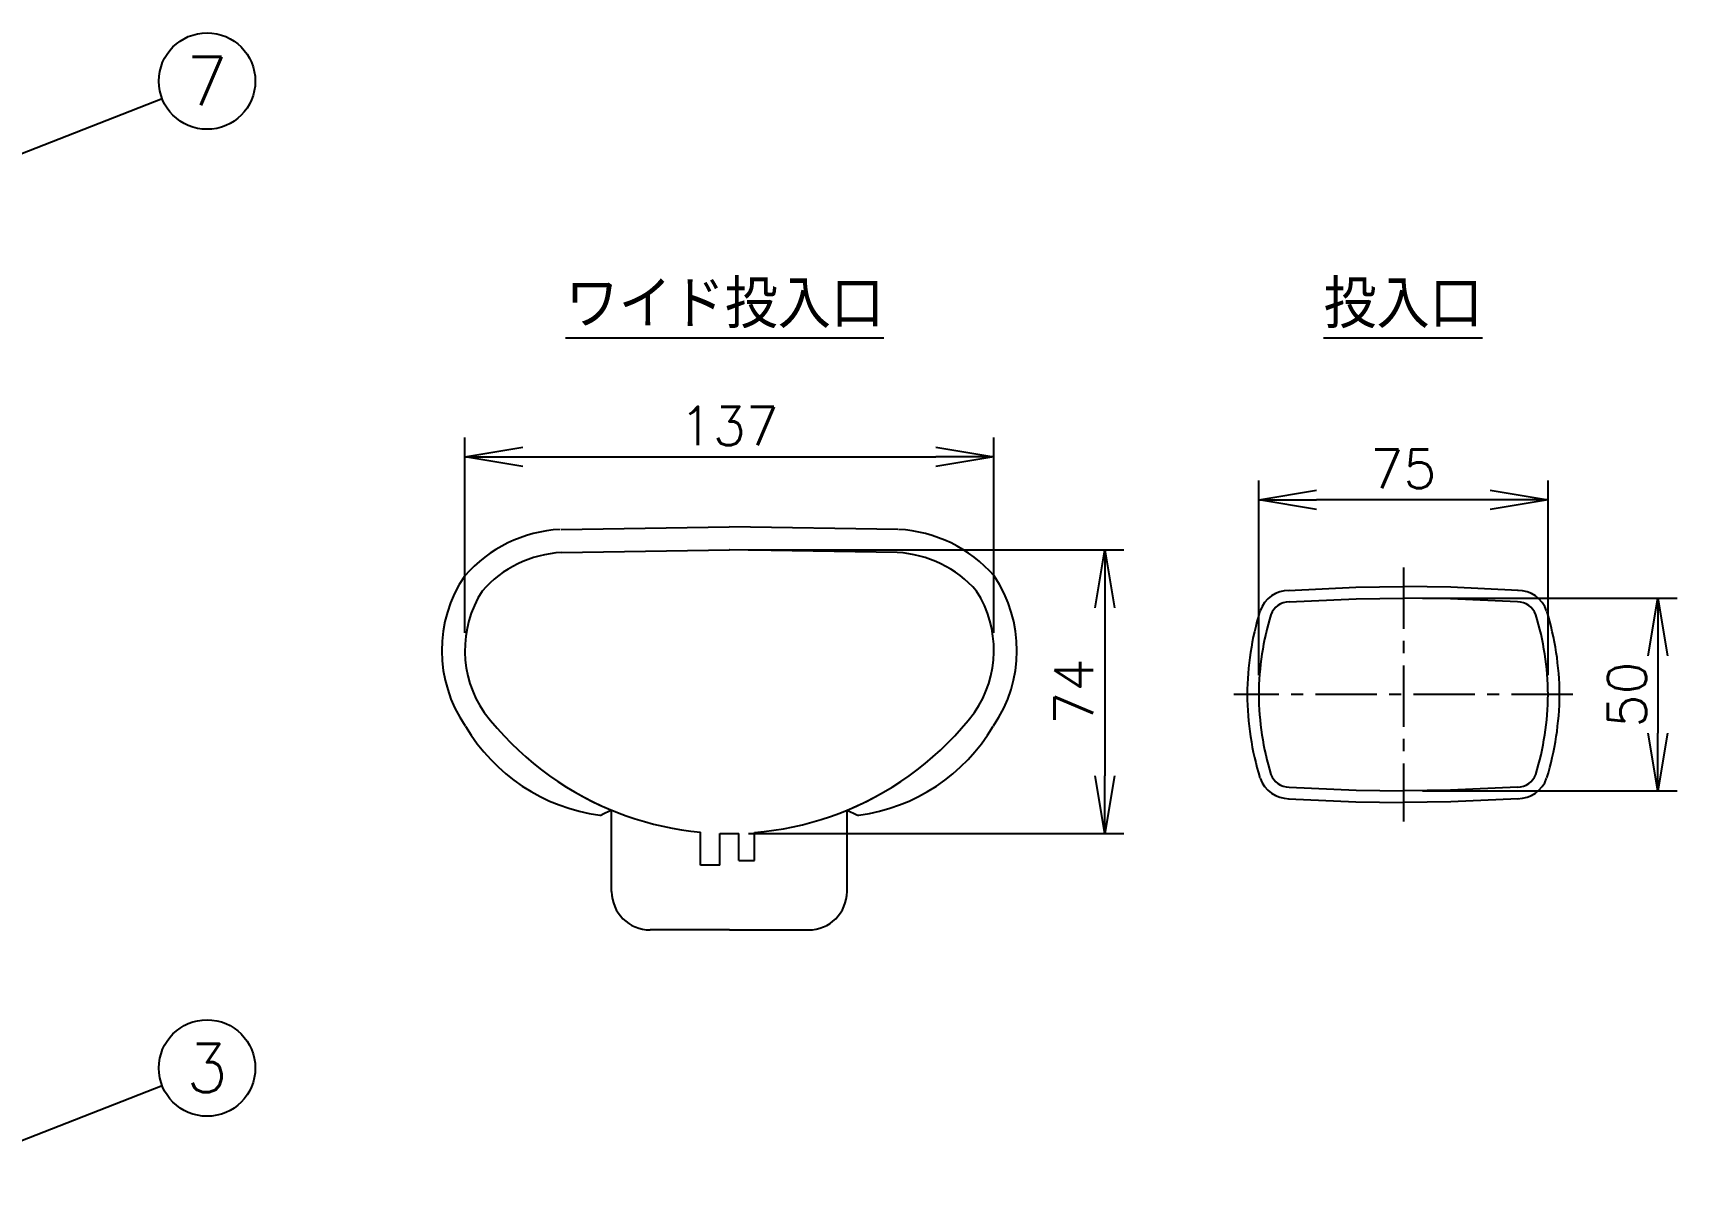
# Model space of a CAD drawing. Extents: x 115 to 2025, y 0 to 1377.
# Drawn here: x 517.5 to 943.6, y 662.6 to 960.3 of the extents above; entities that cross this region are included whole.
import ezdxf
from ezdxf.enums import TextEntityAlignment as Align

# ---------------------------------------------------------------- set-up
doc = ezdxf.new("R2010")
doc.units = 0
doc.header["$LTSCALE"] = 0.5
doc.header["$PDMODE"] = 3
doc.linetypes.add('CENTER', pattern=[50.8, 31.75, -6.35, 6.35, -6.35])
doc.layers.get('0').update_dxf_attribs({"linetype": 'CONTINUOUS'})
doc.layers.get('DEFPOINTS').update_dxf_attribs({"linetype": 'CONTINUOUS'})
for name, color, linetype in [('DANMEN', 7, 'CONTINUOUS'), ('SIYOU', 7, 'CONTINUOUS'), ('SUNPOU', 7, 'CONTINUOUS')]:
    doc.layers.add(name, color=color, linetype=linetype)
doc.styles.get("Standard").update_dxf_attribs({"font": 'ROMANS', "bigfont": 'EXTFONT.shx'})
doc.dimstyles.get("Standard").update_dxf_attribs({"dimscale": 5, "dimtxt": 2, "dimasz": 3, "dimexe": 1, "dimexo": 1, "dimgap": 0.6, "dimtad": 3, "dimdec": 0, "dimzin": 0, "dimdsep": 46, "dimtxsty": 'STANDARD', "dimblk1": 'OPEN', "dimblk2": 'OPEN', "dimsah": 1, "dimcen": 1.5, "dimadec": 0, "dimazin": 0, "dimtfac": 1, "dimtdec": 0, "dimtmove": 0, "dimatfit": 0, "dimldrblk": 'DOTSMALL', "dimfxl": 1, "dimtvp": 1, "dimtolj": 1, "dimtzin": 0, "dimarcsym": 0})

# ---------------------------------------------------------------- blocks, each defined once
blk = doc.blocks.new('_OPEN')
at = {"color": 0, "linetype": 'ByBlock'}
for p, q in [((-1, 0.167), (0, 0)), ((0, 0), (-1, -0.167)), ((0, 0), (-1, 0))]:
    blk.add_line(p, q, dxfattribs=at)
blk = doc.blocks.new('*D27')
at = {"layer": 'DEFPOINTS', "color": 0}
for p in [(872.65, 813.77), (872.65, 763.77), (938.6, 763.77)]:
    blk.add_point(p, dxfattribs=at)
at = {"layer": 'SUNPOU', "color": 0, "lineweight": -2}
for p, q in [((877.65, 813.77), (943.6, 813.77)), ((938.6, 798.77), (938.6, 778.77)), ((877.65, 763.77), (943.6, 763.77))]:
    blk.add_line(p, q, dxfattribs=at)
at = {"layer": 'SUNPOU', "color": 0, "lineweight": -2, "xscale": 15, "yscale": 15, "zscale": 15}
for p, rotation in [((938.6, 813.77), 90), ((938.6, 763.77), 270)]:
    blk.add_blockref('_OPEN', p, dxfattribs=dict(at, rotation=rotation))
at = {"layer": 'SUNPOU', "color": 0, "insert": (930.6, 788.77), "char_height": 10, "attachment_point": 5, "rotation": 90}
blk.add_mtext('\\A1;50', dxfattribs=at)
blk = doc.blocks.new('_DotSmall')
at = {"color": 0, "linetype": 'ByBlock', "const_width": 0.5}
blk.add_lwpolyline([(-0.0625, 0, 1), (0.0625, 0, 1)], format="xyb", close=True, dxfattribs=at)
blk = doc.blocks.new('*D28')
at = {"layer": 'DEFPOINTS', "color": 0}
for p in [(835.15, 839.28), (835.15, 788.77), (910.14, 788.77)]:
    blk.add_point(p, dxfattribs=at)
at = {"layer": 'SUNPOU', "color": 0, "lineweight": -2}
for p, q in [((835.15, 793.77), (835.15, 844.28)), ((910.14, 793.77), (910.14, 844.28)), ((895.14, 839.28), (850.15, 839.28))]:
    blk.add_line(p, q, dxfattribs=at)
at = {"layer": 'SUNPOU', "color": 0, "lineweight": -2, "xscale": 15, "yscale": 15, "zscale": 15, "rotation": 180}
blk.add_blockref('_OPEN', (835.15, 839.28), dxfattribs=at)
at = {"layer": 'SUNPOU', "color": 0, "lineweight": -2, "xscale": 15, "yscale": 15, "zscale": 15}
blk.add_blockref('_OPEN', (910.14, 839.28), dxfattribs=at)
at = {"layer": 'SUNPOU', "color": 0, "insert": (872.65, 847.28), "char_height": 10, "attachment_point": 5}
blk.add_mtext('\\A1;75', dxfattribs=at)
blk = doc.blocks.new('*D31')
at = {"layer": 'DEFPOINTS', "color": 0}
for p in [(697.88, 826.26), (697.96, 752.74), (795.24, 752.74)]:
    blk.add_point(p, dxfattribs=at)
at = {"layer": 'SUNPOU', "color": 0, "lineweight": -2}
for p, q in [((702.88, 826.26), (800.24, 826.26)), ((795.24, 811.26), (795.24, 767.74)), ((702.96, 752.74), (800.24, 752.74))]:
    blk.add_line(p, q, dxfattribs=at)
at = {"layer": 'SUNPOU', "color": 0, "lineweight": -2, "xscale": 15, "yscale": 15, "zscale": 15}
for p, rotation in [((795.24, 826.26), 90), ((795.24, 752.74), 270)]:
    blk.add_blockref('_OPEN', p, dxfattribs=dict(at, rotation=rotation))
at = {"layer": 'SUNPOU', "color": 0, "insert": (787.24, 789.5), "char_height": 10, "attachment_point": 5, "rotation": 90}
blk.add_mtext('\\A1;74', dxfattribs=at)
blk = doc.blocks.new('*D32')
at = {"layer": 'DEFPOINTS', "color": 0}
for p in [(766.5, 850.39), (629.42, 799.75), (766.5, 799.75)]:
    blk.add_point(p, dxfattribs=at)
at = {"layer": 'SUNPOU', "color": 0, "lineweight": -2}
for p, q in [((629.42, 804.75), (629.42, 855.39)), ((766.5, 804.75), (766.5, 855.39)), ((644.42, 850.39), (751.5, 850.39))]:
    blk.add_line(p, q, dxfattribs=at)
at = {"layer": 'SUNPOU', "color": 0, "lineweight": -2, "xscale": 15, "yscale": 15, "zscale": 15, "rotation": 180}
blk.add_blockref('_OPEN', (629.42, 850.39), dxfattribs=at)
at = {"layer": 'SUNPOU', "color": 0, "lineweight": -2, "xscale": 15, "yscale": 15, "zscale": 15}
blk.add_blockref('_OPEN', (766.5, 850.39), dxfattribs=at)
at = {"layer": 'SUNPOU', "color": 0, "insert": (697.96, 858.39), "char_height": 10, "attachment_point": 5}
blk.add_mtext('\\A1;137', dxfattribs=at)

msp = doc.modelspace()

# ---------------------------------------------------------------- linework, layer by layer
at = {"color": 2}
for p, q in [((654.33, 831.58), (697.95, 832.26)), ((741.59, 831.58), (697.98, 832.26)), ((654.43, 825.58), (698.04, 826.26)), ((741.49, 825.58), (697.88, 826.26)), ((697.96, 826.26), (697.88, 826.26)), ((697.96, 826.26), (698.04, 826.26)), ((667.46, 758.78), (664.91, 757.62)), ((667.46, 737.74), (667.46, 758.78)), ((728.46, 758.78), (731.01, 757.62)), ((728.46, 737.74), (728.46, 758.78)), ((690.46, 744.58), (690.46, 753.09)), ((695.46, 744.58), (695.46, 752.78)), ((700.46, 745.78), (700.46, 752.78)), ((704.46, 745.78), (704.46, 753)), ((700.46, 745.78), (704.46, 745.78)), ((695.46, 744.58), (690.46, 744.58)), ((697.96, 727.74), (677.46, 727.74)), ((697.96, 727.74), (718.46, 727.74))]:
    msp.add_line(p, q, dxfattribs=at)
for points in [[(842.89, 815.77), (860.32, 816.58), (872.6, 816.77)], [(902.4, 815.77), (884.97, 816.58), (872.69, 816.77)], [(843.03, 812.77), (860.42, 813.58), (872.65, 813.77)], [(902.26, 812.77), (884.88, 813.58), (872.65, 813.77)], [(843.03, 764.78), (860.42, 763.97), (872.65, 763.77)], [(902.26, 764.78), (884.88, 763.97), (872.65, 763.77)], [(842.89, 761.78), (860.32, 760.97), (872.6, 760.78)], [(902.4, 761.78), (884.97, 760.97), (872.69, 760.78)]]:
    msp.add_lwpolyline(points, dxfattribs=at)
for centre, radius, start, end in [((655.99, 796.3), 35.32, 93.0455, 138.9013), ((739.94, 796.3), 35.32, 41.0987, 86.9545), ((655.99, 796.3), 29.32, 93.0455, 138.9013), ((739.94, 796.3), 29.32, 41.0987, 86.9545), ((657.75, 800.21), 34.33, 145.768, 214.6309), ((738.17, 800.21), 34.33, 325.3691, 34.232), ((657.9, 800.26), 28.49, 147.469, 214.5525), ((738.02, 800.26), 28.49, 325.4475, 32.531), ((843.03, 807.77), 8, 90, 160.1579), ((902.26, 807.77), 8, 19.8421, 90), ((907.79, 788.2), 75.64, 162.9769, 179.5477), ((843.03, 807.77), 5, 90, 160.1579), ((902.26, 807.77), 5, 19.8421, 90), ((837.51, 788.2), 75.64, 0.4523, 17.0231), ((907.79, 788.2), 72.64, 162.9769, 179.5477), ((837.51, 788.2), 72.64, 0.4523, 17.0231), ((907.79, 789.35), 75.64, 180.4523, 197.0231), ((907.79, 789.35), 72.64, 180.4523, 197.0231), ((837.51, 789.35), 72.64, 342.9769, 359.5477), ((837.51, 789.35), 75.64, 342.9769, 359.5477), ((697.96, 832.74), 80, 217.4416, 247.5889), ((697.96, 832.74), 80, 292.4111, 322.5584), ((670.49, 804.57), 47.43, 210.4045, 262.5787), ((725.43, 804.57), 47.43, 277.4213, 329.5955), ((843.03, 769.78), 8, 199.8421, 270), ((843.03, 769.78), 5, 199.8421, 270), ((902.26, 769.78), 5, 270, 340.1579), ((902.26, 769.78), 8, 270, 340.1579), ((697.96, 832.74), 80, 236.3767, 264.6206), ((697.96, 832.74), 80, 274.6604, 303.6233), ((664.5, 758.53), 1, 262.5787, 294.3803), ((731.42, 758.53), 1, 245.6197, 277.4213), ((697.96, 832.74), 80, 268.2092, 270), ((697.96, 832.74), 80, 268.2092, 270), ((697.96, 832.74), 80, 270, 271.7908), ((697.96, 832.74), 80, 270, 271.7908), ((677.46, 737.74), 10, 180, 270), ((718.46, 737.74), 10, 270, 0)]:
    msp.add_arc(centre, radius, start, end, dxfattribs=at)
at = {"layer": 'DANMEN', "color": 2, "linetype": 'CENTER'}
for p, q in [((872.65, 821.71), (872.65, 755.83)), ((916.56, 788.77), (828.73, 788.77))]:
    msp.add_line(p, q, dxfattribs=at)
at = {"layer": 'SUNPOU'}
for centre in [(562.6, 947.78), (562.6, 691.96)]:
    msp.add_circle(centre, 12.5, dxfattribs=at)

# ---------------------------------------------------------------- texts
at = {"layer": 'SIYOU', "color": 1}
for s, p in [('%%Uワイド投入口', (696.77, 883.74)), ('%%U投入口', (872.57, 883.74))]:
    msp.add_text(s, height=12.5, dxfattribs=at).set_placement(p, align=Align.CENTER)
at = {"layer": 'SUNPOU'}
for s, p in [('7', (562.6, 947.78)), ('3', (562.6, 691.96))]:
    msp.add_text(s, height=12.5, dxfattribs=at).set_placement(p, align=Align.MIDDLE)

# ---------------------------------------------------------------- dimensions: what is measured, and where the dimension line sits
for base, p1, p2, picture, middle in [((766.5, 850.39), (629.42, 799.75), (766.5, 799.75), '*D32', (697.96, 858.39)), ((835.15, 839.28), (910.14, 788.77), (835.15, 788.77), '*D28', (872.65, 847.28))]:
    dim = msp.add_linear_dim(base=base, p1=p1, p2=p2, dimstyle='STANDARD', dxfattribs=at)
    dim.commit()
    dim.dimension.update_dxf_attribs({"geometry": picture, "text_midpoint": middle})
for base, p1, p2, angle, picture, middle in [((795.24, 752.74), (697.88, 826.26), (697.96, 752.74), 90, '*D31', (787.24, 789.5)), ((938.6, 763.77), (872.65, 813.77), (872.65, 763.77), 270, '*D27', (930.6, 788.77))]:
    dim = msp.add_linear_dim(base=base, p1=p1, p2=p2, angle=angle, dimstyle='STANDARD', dxfattribs=at)
    dim.commit()
    dim.dimension.update_dxf_attribs({"geometry": picture, "text_midpoint": middle})

# ---------------------------------------------------------------- leaders
for points in [[(380.94, 876.78), (550.96, 943.23)], [(380.94, 620.96), (550.96, 687.41)]]:
    msp.add_leader(points, dimstyle='STANDARD', override={"dimgap": 1, "dimtad": 0, "dimldrblk": 'DotSmall'}, dxfattribs=at)

doc.saveas('drawing.dxf')
